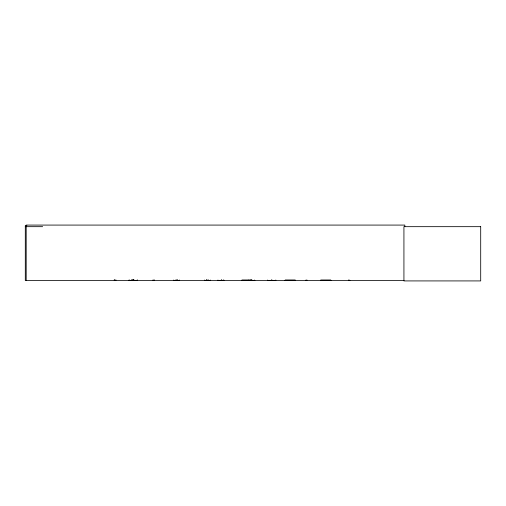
<?xml version="1.0" encoding="UTF-8"?>
<svg xmlns="http://www.w3.org/2000/svg" width="506" height="506" viewBox="0 0 506 506"><rect width="100%" height="100%" fill="white"/><g stroke="black" fill="none" stroke-linecap="round" stroke-linejoin="round"><path stroke-width="0.76" d="M129.296 280.444L129.302 280.014M137.151 280.444L137.158 280.014M173.457 280.463L179.485 280.406M223.715 280.406L223.753 280.052M133.11 280.349L132.939 279.9M305.554 280.419L305.826 280.406M217.713 280.406L223.753 280.349M217.922 280.406L217.959 280.052L218.004 280.463M26.881 225.651L25.3 225.651L25.3 280.463L404.028 280.463M25.3 226.669L42.656 226.669M241.893 280.109L252.026 280.109M285.15 280.109L295.283 280.109M320.69 280.109L330.823 280.109M241.874 280.242L252.045 280.254M285.131 280.242L295.302 280.242M320.671 280.254L330.842 280.254M241.881 280.432L254.916 280.444M285.144 280.432L295.295 280.432M320.677 280.432L330.829 280.432M349.962 280.444L349.678 280.406M177.151 280.406L177.201 279.9M210.66 280.406L204.658 280.406M210.452 280.406L210.407 280.052L210.369 280.463M176.796 280.349L176.796 280.052M404.819 226.669L404.819 225.081L26.192 225.081L26.192 280.463M348.634 279.9L348.634 280.463M306.87 279.9L306.87 280.463M275.808 280.014L275.814 280.463L267.668 280.444L267.674 280.014M271.886 279.9L271.874 280.463M271.602 279.9L271.595 280.463M254.6 280.014L254.6 280.463M251.172 279.9L251.172 280.463M250.97 279.9L250.97 280.463M248.807 280.014L248.807 280.463M223.791 280.014L223.791 280.463M221.634 279.9L221.634 280.463M221.432 279.9L221.432 280.463M208.459 279.786L208.459 280.463M206.941 279.9L206.941 280.463L206.872 279.786M206.739 279.9L206.739 280.463M204.582 280.014L204.582 280.463M179.56 280.014L179.56 280.463M177.404 279.9L177.404 280.463M176.689 280.014L176.739 280.463M175.81 279.9L175.81 280.463M173.773 280.014L173.773 280.463M154.21 279.786L154.21 280.463M153.09 279.786L153.09 280.463M137.436 280.014L137.442 280.463L129.011 280.444L129.017 280.014M134.046 279.9L134.046 280.463M133.514 279.9L133.502 280.463M133.23 279.9L133.23 280.463M133.116 280.014L133.116 280.463M133.04 279.786L133.04 280.463M132.123 279.786L132.123 280.463M131.459 279.786L131.459 280.463M115.849 279.786L115.849 280.463M114.729 279.786L114.729 280.463M114.267 279.786L114.267 280.463M480.7 226.669L403.927 226.669L403.927 280.919L480.7 280.919L480.7 226.669M349.564 280.463L349.564 280.014L349.513 280.463M305.991 280.463L305.991 280.014L305.94 280.463"/></g></svg>
